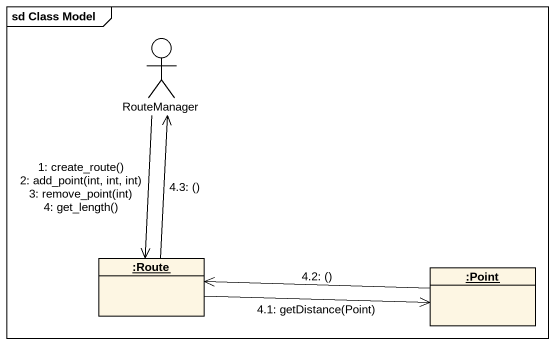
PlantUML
@startuml
mainframe sd Class Model
allowmixing
hide circle
hide empty members
actor RouteManager
object ":Route" as Route
object ":Point" as Point
RouteManager --> Route : 1: create_route()\n2: add_point(int, int, int)\n3: remove_point(int)\n4: get_length()
Route -right-> Point : 4.1: getDistance(Point)
Point -left-> Route : 4.2: ()
Route -up-> RouteManager : 4.3: ()
@enduml
